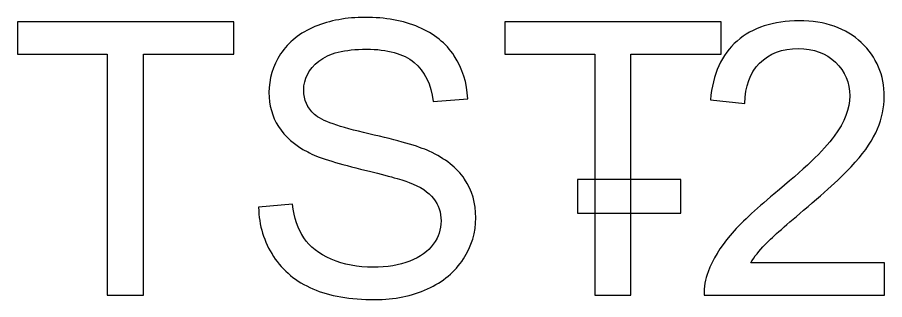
# Model space of a CAD drawing. Header units: centimetres. Extents: x -10.6 to 11.8, y -10.5 to 10.6.
# Drawn here: x -10.644 to -9.761, y -0.368 to -0.081 of the extents above; entities that cross this region are included whole.
import ezdxf

# ---------------------------------------------------------------- set-up
doc = ezdxf.new("R2010")
doc.units = ezdxf.units.CM
doc.header["$MEASUREMENT"] = 0
doc.layers.add('Livello 1', color=7, linetype='Continuous')

msp = doc.modelspace()

# ---------------------------------------------------------------- linework, layer by layer
at = {"layer": 'Livello 1', "color": 7}
for points, knots in [([(-10.55199, -0.36348), (-10.55199, -0.36348), (-10.55199, -0.11848), (-10.55199, -0.11848), (-10.55199, -0.11848), (-10.55199, -0.11848), (-10.64351, -0.11848), (-10.64351, -0.11848), (-10.64351, -0.11848), (-10.64351, -0.11848), (-10.64351, -0.08569), (-10.64351, -0.08569), (-10.64351, -0.08569), (-10.64351, -0.08569), (-10.42335, -0.08569), (-10.42335, -0.08569), (-10.42335, -0.08569), (-10.42335, -0.08569), (-10.42335, -0.11848), (-10.42335, -0.11848), (-10.42335, -0.11848), (-10.42335, -0.11848), (-10.51526, -0.11848), (-10.51526, -0.11848), (-10.51526, -0.11848), (-10.51526, -0.11848), (-10.51526, -0.36348), (-10.51526, -0.36348), (-10.51526, -0.36348), (-10.51526, -0.36348), (-10.55199, -0.36348), (-10.55199, -0.36348)], [0, 0, 0, 0, 0.125, 0.125, 0.125, 0.125, 0.25, 0.25, 0.25, 0.25, 0.375, 0.375, 0.375, 0.375, 0.5, 0.5, 0.5, 0.5, 0.625, 0.625, 0.625, 0.625, 0.75, 0.75, 0.75, 0.75, 0.875, 0.875, 0.875, 0.875, 1, 1, 1, 1]), ([(-10.39813, -0.27423), (-10.39813, -0.27423), (-10.36346, -0.27119), (-10.36346, -0.27119), (-10.36346, -0.27119), (-10.36184, -0.28509), (-10.35803, -0.29647), (-10.35201, -0.3054), (-10.35201, -0.3054), (-10.346, -0.31433), (-10.33668, -0.3215), (-10.32407, -0.327), (-10.32407, -0.327), (-10.31146, -0.3325), (-10.29723, -0.33522), (-10.28145, -0.33522), (-10.28145, -0.33522), (-10.26742, -0.33522), (-10.25506, -0.33315), (-10.24433, -0.32901), (-10.24433, -0.32901), (-10.23359, -0.3248), (-10.22557, -0.31911), (-10.22033, -0.31187), (-10.22033, -0.31187), (-10.21509, -0.30456), (-10.21244, -0.29667), (-10.21244, -0.28807), (-10.21244, -0.28807), (-10.21244, -0.27934), (-10.21496, -0.27177), (-10.22007, -0.26524), (-10.22007, -0.26524), (-10.22512, -0.2587), (-10.23346, -0.25327), (-10.24504, -0.24887), (-10.24504, -0.24887), (-10.25254, -0.24596), (-10.26897, -0.24144), (-10.29452, -0.23529), (-10.29452, -0.23529), (-10.32, -0.22915), (-10.33791, -0.22339), (-10.34813, -0.21796), (-10.34813, -0.21796), (-10.36139, -0.21104), (-10.37129, -0.20237), (-10.37782, -0.19209), (-10.37782, -0.19209), (-10.38429, -0.1818), (-10.38752, -0.17029), (-10.38752, -0.15748), (-10.38752, -0.15748), (-10.38752, -0.14351), (-10.38358, -0.13039), (-10.37562, -0.11823), (-10.37562, -0.11823), (-10.36766, -0.106), (-10.35602, -0.09675), (-10.34076, -0.09042), (-10.34076, -0.09042), (-10.32543, -0.08414), (-10.30849, -0.08097), (-10.28979, -0.08097), (-10.28979, -0.08097), (-10.26916, -0.08097), (-10.25105, -0.08427), (-10.23527, -0.09093), (-10.23527, -0.09093), (-10.21956, -0.09753), (-10.20746, -0.1073), (-10.19899, -0.12017), (-10.19899, -0.12017), (-10.19058, -0.13304), (-10.18599, -0.14765), (-10.18534, -0.16395), (-10.18534, -0.16395), (-10.18534, -0.16395), (-10.22059, -0.1666), (-10.22059, -0.1666), (-10.22059, -0.1666), (-10.22253, -0.14908), (-10.22893, -0.13575), (-10.23986, -0.12683), (-10.23986, -0.12683), (-10.25079, -0.11784), (-10.2669, -0.11338), (-10.28824, -0.11338), (-10.28824, -0.11338), (-10.31049, -0.11338), (-10.32666, -0.11745), (-10.33688, -0.1256), (-10.33688, -0.1256), (-10.34703, -0.13375), (-10.35214, -0.14358), (-10.35214, -0.15503), (-10.35214, -0.15503), (-10.35214, -0.16505), (-10.34852, -0.17327), (-10.34134, -0.17967), (-10.34134, -0.17967), (-10.33423, -0.18614), (-10.31579, -0.19273), (-10.28591, -0.19946), (-10.28591, -0.19946), (-10.25603, -0.20625), (-10.23553, -0.21214), (-10.22441, -0.21718), (-10.22441, -0.21718), (-10.20824, -0.22468), (-10.19627, -0.23413), (-10.18857, -0.24551), (-10.18857, -0.24551), (-10.18088, -0.25696), (-10.17706, -0.27015), (-10.17706, -0.28503), (-10.17706, -0.28503), (-10.17706, -0.29984), (-10.18127, -0.31374), (-10.18974, -0.32681), (-10.18974, -0.32681), (-10.19821, -0.33987), (-10.21037, -0.35003), (-10.22622, -0.35734), (-10.22622, -0.35734), (-10.24206, -0.36458), (-10.25991, -0.3682), (-10.2797, -0.3682), (-10.2797, -0.3682), (-10.30486, -0.3682), (-10.32595, -0.36458), (-10.34289, -0.35721), (-10.34289, -0.35721), (-10.3599, -0.3499), (-10.37323, -0.3389), (-10.38293, -0.32416), (-10.38293, -0.32416), (-10.39257, -0.30947), (-10.39767, -0.29279), (-10.39813, -0.27423)], [0, 0, 0, 0, 0.028571, 0.028571, 0.028571, 0.028571, 0.057143, 0.057143, 0.057143, 0.057143, 0.085714, 0.085714, 0.085714, 0.085714, 0.114286, 0.114286, 0.114286, 0.114286, 0.142857, 0.142857, 0.142857, 0.142857, 0.171429, 0.171429, 0.171429, 0.171429, 0.2, 0.2, 0.2, 0.2, 0.228571, 0.228571, 0.228571, 0.228571, 0.257143, 0.257143, 0.257143, 0.257143, 0.285714, 0.285714, 0.285714, 0.285714, 0.314286, 0.314286, 0.314286, 0.314286, 0.342857, 0.342857, 0.342857, 0.342857, 0.371429, 0.371429, 0.371429, 0.371429, 0.4, 0.4, 0.4, 0.4, 0.428571, 0.428571, 0.428571, 0.428571, 0.457143, 0.457143, 0.457143, 0.457143, 0.485714, 0.485714, 0.485714, 0.485714, 0.514286, 0.514286, 0.514286, 0.514286, 0.542857, 0.542857, 0.542857, 0.542857, 0.571429, 0.571429, 0.571429, 0.571429, 0.6, 0.6, 0.6, 0.6, 0.628571, 0.628571, 0.628571, 0.628571, 0.657143, 0.657143, 0.657143, 0.657143, 0.685714, 0.685714, 0.685714, 0.685714, 0.714286, 0.714286, 0.714286, 0.714286, 0.742857, 0.742857, 0.742857, 0.742857, 0.771429, 0.771429, 0.771429, 0.771429, 0.8, 0.8, 0.8, 0.8, 0.828571, 0.828571, 0.828571, 0.828571, 0.857143, 0.857143, 0.857143, 0.857143, 0.885714, 0.885714, 0.885714, 0.885714, 0.914286, 0.914286, 0.914286, 0.914286, 0.942857, 0.942857, 0.942857, 0.942857, 0.971429, 0.971429, 0.971429, 0.971429, 1, 1, 1, 1]), ([(-10.05611, -0.36348), (-10.05611, -0.36348), (-10.05611, -0.11848), (-10.05611, -0.11848), (-10.05611, -0.11848), (-10.05611, -0.11848), (-10.14763, -0.11848), (-10.14763, -0.11848), (-10.14763, -0.11848), (-10.14763, -0.11848), (-10.14763, -0.08569), (-10.14763, -0.08569), (-10.14763, -0.08569), (-10.14763, -0.08569), (-9.92747, -0.08569), (-9.92747, -0.08569), (-9.92747, -0.08569), (-9.92747, -0.08569), (-9.92747, -0.11848), (-9.92747, -0.11848), (-9.92747, -0.11848), (-9.92747, -0.11848), (-10.01938, -0.11848), (-10.01938, -0.11848), (-10.01938, -0.11848), (-10.01938, -0.11848), (-10.01938, -0.36348), (-10.01938, -0.36348), (-10.01938, -0.36348), (-10.01938, -0.36348), (-10.05611, -0.36348), (-10.05611, -0.36348)], [0, 0, 0, 0, 0.125, 0.125, 0.125, 0.125, 0.25, 0.25, 0.25, 0.25, 0.375, 0.375, 0.375, 0.375, 0.5, 0.5, 0.5, 0.5, 0.625, 0.625, 0.625, 0.625, 0.75, 0.75, 0.75, 0.75, 0.875, 0.875, 0.875, 0.875, 1, 1, 1, 1]), ([(-9.76114, -0.33069), (-9.76114, -0.33069), (-9.76114, -0.36348), (-9.76114, -0.36348), (-9.76114, -0.36348), (-9.76114, -0.36348), (-9.94476, -0.36348), (-9.94476, -0.36348), (-9.94476, -0.36348), (-9.94502, -0.35527), (-9.94372, -0.34738), (-9.94081, -0.33981), (-9.94081, -0.33981), (-9.93616, -0.32726), (-9.92865, -0.31497), (-9.91837, -0.30281), (-9.91837, -0.30281), (-9.90802, -0.29072), (-9.89315, -0.27668), (-9.87374, -0.26077), (-9.87374, -0.26077), (-9.84354, -0.236), (-9.8231, -0.21641), (-9.8125, -0.20192), (-9.8125, -0.20192), (-9.80189, -0.18749), (-9.79658, -0.17378), (-9.79658, -0.16091), (-9.79658, -0.16091), (-9.79658, -0.1474), (-9.80144, -0.13601), (-9.81107, -0.1267), (-9.81107, -0.1267), (-9.82077, -0.11745), (-9.83339, -0.11279), (-9.84891, -0.11279), (-9.84891, -0.11279), (-9.86534, -0.11279), (-9.87847, -0.11771), (-9.8883, -0.1276), (-9.8883, -0.1276), (-9.89819, -0.13744), (-9.90317, -0.15108), (-9.9033, -0.16848), (-9.9033, -0.16848), (-9.9033, -0.16848), (-9.93836, -0.16492), (-9.93836, -0.16492), (-9.93836, -0.16492), (-9.93596, -0.13873), (-9.92691, -0.11881), (-9.91126, -0.1051), (-9.91126, -0.1051), (-9.8956, -0.09139), (-9.87452, -0.08453), (-9.84813, -0.08453), (-9.84813, -0.08453), (-9.82149, -0.08453), (-9.8004, -0.09197), (-9.78488, -0.10671), (-9.78488, -0.10671), (-9.76929, -0.12152), (-9.76153, -0.13983), (-9.76153, -0.16169), (-9.76153, -0.16169), (-9.76153, -0.17281), (-9.76379, -0.18374), (-9.76839, -0.19448), (-9.76839, -0.19448), (-9.77291, -0.20522), (-9.78048, -0.21653), (-9.79102, -0.22837), (-9.79102, -0.22837), (-9.80156, -0.24027), (-9.81909, -0.25657), (-9.8436, -0.27727), (-9.8436, -0.27727), (-9.86404, -0.29447), (-9.87717, -0.30611), (-9.88299, -0.31226), (-9.88299, -0.31226), (-9.88881, -0.31834), (-9.8936, -0.32448), (-9.89742, -0.33069), (-9.89742, -0.33069), (-9.89742, -0.33069), (-9.76114, -0.33069), (-9.76114, -0.33069)], [0, 0, 0, 0, 0.045455, 0.045455, 0.045455, 0.045455, 0.090909, 0.090909, 0.090909, 0.090909, 0.136364, 0.136364, 0.136364, 0.136364, 0.181818, 0.181818, 0.181818, 0.181818, 0.227273, 0.227273, 0.227273, 0.227273, 0.272727, 0.272727, 0.272727, 0.272727, 0.318182, 0.318182, 0.318182, 0.318182, 0.363636, 0.363636, 0.363636, 0.363636, 0.409091, 0.409091, 0.409091, 0.409091, 0.454545, 0.454545, 0.454545, 0.454545, 0.5, 0.5, 0.5, 0.5, 0.545455, 0.545455, 0.545455, 0.545455, 0.590909, 0.590909, 0.590909, 0.590909, 0.636364, 0.636364, 0.636364, 0.636364, 0.681818, 0.681818, 0.681818, 0.681818, 0.727273, 0.727273, 0.727273, 0.727273, 0.772727, 0.772727, 0.772727, 0.772727, 0.818182, 0.818182, 0.818182, 0.818182, 0.863636, 0.863636, 0.863636, 0.863636, 0.909091, 0.909091, 0.909091, 0.909091, 0.954545, 0.954545, 0.954545, 0.954545, 1, 1, 1, 1]), ([(-10.07346, -0.28011), (-10.07346, -0.28011), (-10.07346, -0.24583), (-10.07346, -0.24583), (-10.07346, -0.24583), (-10.07346, -0.24583), (-9.96862, -0.24583), (-9.96862, -0.24583), (-9.96862, -0.24583), (-9.96862, -0.24583), (-9.96862, -0.28011), (-9.96862, -0.28011), (-9.96862, -0.28011), (-9.96862, -0.28011), (-10.07346, -0.28011), (-10.07346, -0.28011)], [0, 0, 0, 0, 0.25, 0.25, 0.25, 0.25, 0.5, 0.5, 0.5, 0.5, 0.75, 0.75, 0.75, 0.75, 1, 1, 1, 1])]:
    msp.add_open_spline(points, degree=3, knots=knots, dxfattribs=at)
at = {"layer": 'Livello 1', "color": 250, "lineweight": 9}
for points, knots in [([(-10.55199, -0.36348), (-10.55199, -0.36348), (-10.55199, -0.11848), (-10.55199, -0.11848), (-10.55199, -0.11848), (-10.55199, -0.11848), (-10.64351, -0.11848), (-10.64351, -0.11848), (-10.64351, -0.11848), (-10.64351, -0.11848), (-10.64351, -0.08569), (-10.64351, -0.08569), (-10.64351, -0.08569), (-10.64351, -0.08569), (-10.42335, -0.08569), (-10.42335, -0.08569), (-10.42335, -0.08569), (-10.42335, -0.08569), (-10.42335, -0.11848), (-10.42335, -0.11848), (-10.42335, -0.11848), (-10.42335, -0.11848), (-10.51526, -0.11848), (-10.51526, -0.11848), (-10.51526, -0.11848), (-10.51526, -0.11848), (-10.51526, -0.36348), (-10.51526, -0.36348), (-10.51526, -0.36348), (-10.51526, -0.36348), (-10.55199, -0.36348), (-10.55199, -0.36348)], [0, 0, 0, 0, 0.125, 0.125, 0.125, 0.125, 0.25, 0.25, 0.25, 0.25, 0.375, 0.375, 0.375, 0.375, 0.5, 0.5, 0.5, 0.5, 0.625, 0.625, 0.625, 0.625, 0.75, 0.75, 0.75, 0.75, 0.875, 0.875, 0.875, 0.875, 1, 1, 1, 1]), ([(-10.55199, -0.36348), (-10.55199, -0.36348), (-10.55199, -0.11848), (-10.55199, -0.11848), (-10.55199, -0.11848), (-10.55199, -0.11848), (-10.64351, -0.11848), (-10.64351, -0.11848), (-10.64351, -0.11848), (-10.64351, -0.11848), (-10.64351, -0.08569), (-10.64351, -0.08569), (-10.64351, -0.08569), (-10.64351, -0.08569), (-10.42335, -0.08569), (-10.42335, -0.08569), (-10.42335, -0.08569), (-10.42335, -0.08569), (-10.42335, -0.11848), (-10.42335, -0.11848), (-10.42335, -0.11848), (-10.42335, -0.11848), (-10.51526, -0.11848), (-10.51526, -0.11848), (-10.51526, -0.11848), (-10.51526, -0.11848), (-10.51526, -0.36348), (-10.51526, -0.36348), (-10.51526, -0.36348), (-10.51526, -0.36348), (-10.55199, -0.36348), (-10.55199, -0.36348)], [0, 0, 0, 0, 0.125, 0.125, 0.125, 0.125, 0.25, 0.25, 0.25, 0.25, 0.375, 0.375, 0.375, 0.375, 0.5, 0.5, 0.5, 0.5, 0.625, 0.625, 0.625, 0.625, 0.75, 0.75, 0.75, 0.75, 0.875, 0.875, 0.875, 0.875, 1, 1, 1, 1]), ([(-10.39813, -0.27423), (-10.39813, -0.27423), (-10.36346, -0.27119), (-10.36346, -0.27119), (-10.36346, -0.27119), (-10.36184, -0.28509), (-10.35803, -0.29647), (-10.35201, -0.3054), (-10.35201, -0.3054), (-10.346, -0.31433), (-10.33668, -0.3215), (-10.32407, -0.327), (-10.32407, -0.327), (-10.31146, -0.3325), (-10.29723, -0.33522), (-10.28145, -0.33522), (-10.28145, -0.33522), (-10.26742, -0.33522), (-10.25506, -0.33315), (-10.24433, -0.32901), (-10.24433, -0.32901), (-10.23359, -0.3248), (-10.22557, -0.31911), (-10.22033, -0.31187), (-10.22033, -0.31187), (-10.21509, -0.30456), (-10.21244, -0.29667), (-10.21244, -0.28807), (-10.21244, -0.28807), (-10.21244, -0.27934), (-10.21496, -0.27177), (-10.22007, -0.26524), (-10.22007, -0.26524), (-10.22512, -0.2587), (-10.23346, -0.25327), (-10.24504, -0.24887), (-10.24504, -0.24887), (-10.25254, -0.24596), (-10.26897, -0.24144), (-10.29452, -0.23529), (-10.29452, -0.23529), (-10.32, -0.22915), (-10.33791, -0.22339), (-10.34813, -0.21796), (-10.34813, -0.21796), (-10.36139, -0.21104), (-10.37129, -0.20237), (-10.37782, -0.19209), (-10.37782, -0.19209), (-10.38429, -0.1818), (-10.38752, -0.17029), (-10.38752, -0.15748), (-10.38752, -0.15748), (-10.38752, -0.14351), (-10.38358, -0.13039), (-10.37562, -0.11823), (-10.37562, -0.11823), (-10.36766, -0.106), (-10.35602, -0.09675), (-10.34076, -0.09042), (-10.34076, -0.09042), (-10.32543, -0.08414), (-10.30849, -0.08097), (-10.28979, -0.08097), (-10.28979, -0.08097), (-10.26916, -0.08097), (-10.25105, -0.08427), (-10.23527, -0.09093), (-10.23527, -0.09093), (-10.21956, -0.09753), (-10.20746, -0.1073), (-10.19899, -0.12017), (-10.19899, -0.12017), (-10.19058, -0.13304), (-10.18599, -0.14765), (-10.18534, -0.16395), (-10.18534, -0.16395), (-10.18534, -0.16395), (-10.22059, -0.1666), (-10.22059, -0.1666), (-10.22059, -0.1666), (-10.22253, -0.14908), (-10.22893, -0.13575), (-10.23986, -0.12683), (-10.23986, -0.12683), (-10.25079, -0.11784), (-10.2669, -0.11338), (-10.28824, -0.11338), (-10.28824, -0.11338), (-10.31049, -0.11338), (-10.32666, -0.11745), (-10.33688, -0.1256), (-10.33688, -0.1256), (-10.34703, -0.13375), (-10.35214, -0.14358), (-10.35214, -0.15503), (-10.35214, -0.15503), (-10.35214, -0.16505), (-10.34852, -0.17327), (-10.34134, -0.17967), (-10.34134, -0.17967), (-10.33423, -0.18614), (-10.31579, -0.19273), (-10.28591, -0.19946), (-10.28591, -0.19946), (-10.25603, -0.20625), (-10.23553, -0.21214), (-10.22441, -0.21718), (-10.22441, -0.21718), (-10.20824, -0.22468), (-10.19627, -0.23413), (-10.18857, -0.24551), (-10.18857, -0.24551), (-10.18088, -0.25696), (-10.17706, -0.27015), (-10.17706, -0.28503), (-10.17706, -0.28503), (-10.17706, -0.29984), (-10.18127, -0.31374), (-10.18974, -0.32681), (-10.18974, -0.32681), (-10.19821, -0.33987), (-10.21037, -0.35003), (-10.22622, -0.35734), (-10.22622, -0.35734), (-10.24206, -0.36458), (-10.25991, -0.3682), (-10.2797, -0.3682), (-10.2797, -0.3682), (-10.30486, -0.3682), (-10.32595, -0.36458), (-10.34289, -0.35721), (-10.34289, -0.35721), (-10.3599, -0.3499), (-10.37323, -0.3389), (-10.38293, -0.32416), (-10.38293, -0.32416), (-10.39257, -0.30947), (-10.39767, -0.29279), (-10.39813, -0.27423)], [0, 0, 0, 0, 0.028571, 0.028571, 0.028571, 0.028571, 0.057143, 0.057143, 0.057143, 0.057143, 0.085714, 0.085714, 0.085714, 0.085714, 0.114286, 0.114286, 0.114286, 0.114286, 0.142857, 0.142857, 0.142857, 0.142857, 0.171429, 0.171429, 0.171429, 0.171429, 0.2, 0.2, 0.2, 0.2, 0.228571, 0.228571, 0.228571, 0.228571, 0.257143, 0.257143, 0.257143, 0.257143, 0.285714, 0.285714, 0.285714, 0.285714, 0.314286, 0.314286, 0.314286, 0.314286, 0.342857, 0.342857, 0.342857, 0.342857, 0.371429, 0.371429, 0.371429, 0.371429, 0.4, 0.4, 0.4, 0.4, 0.428571, 0.428571, 0.428571, 0.428571, 0.457143, 0.457143, 0.457143, 0.457143, 0.485714, 0.485714, 0.485714, 0.485714, 0.514286, 0.514286, 0.514286, 0.514286, 0.542857, 0.542857, 0.542857, 0.542857, 0.571429, 0.571429, 0.571429, 0.571429, 0.6, 0.6, 0.6, 0.6, 0.628571, 0.628571, 0.628571, 0.628571, 0.657143, 0.657143, 0.657143, 0.657143, 0.685714, 0.685714, 0.685714, 0.685714, 0.714286, 0.714286, 0.714286, 0.714286, 0.742857, 0.742857, 0.742857, 0.742857, 0.771429, 0.771429, 0.771429, 0.771429, 0.8, 0.8, 0.8, 0.8, 0.828571, 0.828571, 0.828571, 0.828571, 0.857143, 0.857143, 0.857143, 0.857143, 0.885714, 0.885714, 0.885714, 0.885714, 0.914286, 0.914286, 0.914286, 0.914286, 0.942857, 0.942857, 0.942857, 0.942857, 0.971429, 0.971429, 0.971429, 0.971429, 1, 1, 1, 1]), ([(-10.39813, -0.27423), (-10.39813, -0.27423), (-10.36346, -0.27119), (-10.36346, -0.27119), (-10.36346, -0.27119), (-10.36184, -0.28509), (-10.35803, -0.29647), (-10.35201, -0.3054), (-10.35201, -0.3054), (-10.346, -0.31433), (-10.33668, -0.3215), (-10.32407, -0.327), (-10.32407, -0.327), (-10.31146, -0.3325), (-10.29723, -0.33522), (-10.28145, -0.33522), (-10.28145, -0.33522), (-10.26742, -0.33522), (-10.25506, -0.33315), (-10.24433, -0.32901), (-10.24433, -0.32901), (-10.23359, -0.3248), (-10.22557, -0.31911), (-10.22033, -0.31187), (-10.22033, -0.31187), (-10.21509, -0.30456), (-10.21244, -0.29667), (-10.21244, -0.28807), (-10.21244, -0.28807), (-10.21244, -0.27934), (-10.21496, -0.27177), (-10.22007, -0.26524), (-10.22007, -0.26524), (-10.22512, -0.2587), (-10.23346, -0.25327), (-10.24504, -0.24887), (-10.24504, -0.24887), (-10.25254, -0.24596), (-10.26897, -0.24144), (-10.29452, -0.23529), (-10.29452, -0.23529), (-10.32, -0.22915), (-10.33791, -0.22339), (-10.34813, -0.21796), (-10.34813, -0.21796), (-10.36139, -0.21104), (-10.37129, -0.20237), (-10.37782, -0.19209), (-10.37782, -0.19209), (-10.38429, -0.1818), (-10.38752, -0.17029), (-10.38752, -0.15748), (-10.38752, -0.15748), (-10.38752, -0.14351), (-10.38358, -0.13039), (-10.37562, -0.11823), (-10.37562, -0.11823), (-10.36766, -0.106), (-10.35602, -0.09675), (-10.34076, -0.09042), (-10.34076, -0.09042), (-10.32543, -0.08414), (-10.30849, -0.08097), (-10.28979, -0.08097), (-10.28979, -0.08097), (-10.26916, -0.08097), (-10.25105, -0.08427), (-10.23527, -0.09093), (-10.23527, -0.09093), (-10.21956, -0.09753), (-10.20746, -0.1073), (-10.19899, -0.12017), (-10.19899, -0.12017), (-10.19058, -0.13304), (-10.18599, -0.14765), (-10.18534, -0.16395), (-10.18534, -0.16395), (-10.18534, -0.16395), (-10.22059, -0.1666), (-10.22059, -0.1666), (-10.22059, -0.1666), (-10.22253, -0.14908), (-10.22893, -0.13575), (-10.23986, -0.12683), (-10.23986, -0.12683), (-10.25079, -0.11784), (-10.2669, -0.11338), (-10.28824, -0.11338), (-10.28824, -0.11338), (-10.31049, -0.11338), (-10.32666, -0.11745), (-10.33688, -0.1256), (-10.33688, -0.1256), (-10.34703, -0.13375), (-10.35214, -0.14358), (-10.35214, -0.15503), (-10.35214, -0.15503), (-10.35214, -0.16505), (-10.34852, -0.17327), (-10.34134, -0.17967), (-10.34134, -0.17967), (-10.33423, -0.18614), (-10.31579, -0.19273), (-10.28591, -0.19946), (-10.28591, -0.19946), (-10.25603, -0.20625), (-10.23553, -0.21214), (-10.22441, -0.21718), (-10.22441, -0.21718), (-10.20824, -0.22468), (-10.19627, -0.23413), (-10.18857, -0.24551), (-10.18857, -0.24551), (-10.18088, -0.25696), (-10.17706, -0.27015), (-10.17706, -0.28503), (-10.17706, -0.28503), (-10.17706, -0.29984), (-10.18127, -0.31374), (-10.18974, -0.32681), (-10.18974, -0.32681), (-10.19821, -0.33987), (-10.21037, -0.35003), (-10.22622, -0.35734), (-10.22622, -0.35734), (-10.24206, -0.36458), (-10.25991, -0.3682), (-10.2797, -0.3682), (-10.2797, -0.3682), (-10.30486, -0.3682), (-10.32595, -0.36458), (-10.34289, -0.35721), (-10.34289, -0.35721), (-10.3599, -0.3499), (-10.37323, -0.3389), (-10.38293, -0.32416), (-10.38293, -0.32416), (-10.39257, -0.30947), (-10.39767, -0.29279), (-10.39813, -0.27423)], [0, 0, 0, 0, 0.028571, 0.028571, 0.028571, 0.028571, 0.057143, 0.057143, 0.057143, 0.057143, 0.085714, 0.085714, 0.085714, 0.085714, 0.114286, 0.114286, 0.114286, 0.114286, 0.142857, 0.142857, 0.142857, 0.142857, 0.171429, 0.171429, 0.171429, 0.171429, 0.2, 0.2, 0.2, 0.2, 0.228571, 0.228571, 0.228571, 0.228571, 0.257143, 0.257143, 0.257143, 0.257143, 0.285714, 0.285714, 0.285714, 0.285714, 0.314286, 0.314286, 0.314286, 0.314286, 0.342857, 0.342857, 0.342857, 0.342857, 0.371429, 0.371429, 0.371429, 0.371429, 0.4, 0.4, 0.4, 0.4, 0.428571, 0.428571, 0.428571, 0.428571, 0.457143, 0.457143, 0.457143, 0.457143, 0.485714, 0.485714, 0.485714, 0.485714, 0.514286, 0.514286, 0.514286, 0.514286, 0.542857, 0.542857, 0.542857, 0.542857, 0.571429, 0.571429, 0.571429, 0.571429, 0.6, 0.6, 0.6, 0.6, 0.628571, 0.628571, 0.628571, 0.628571, 0.657143, 0.657143, 0.657143, 0.657143, 0.685714, 0.685714, 0.685714, 0.685714, 0.714286, 0.714286, 0.714286, 0.714286, 0.742857, 0.742857, 0.742857, 0.742857, 0.771429, 0.771429, 0.771429, 0.771429, 0.8, 0.8, 0.8, 0.8, 0.828571, 0.828571, 0.828571, 0.828571, 0.857143, 0.857143, 0.857143, 0.857143, 0.885714, 0.885714, 0.885714, 0.885714, 0.914286, 0.914286, 0.914286, 0.914286, 0.942857, 0.942857, 0.942857, 0.942857, 0.971429, 0.971429, 0.971429, 0.971429, 1, 1, 1, 1]), ([(-10.05611, -0.36348), (-10.05611, -0.36348), (-10.05611, -0.11848), (-10.05611, -0.11848), (-10.05611, -0.11848), (-10.05611, -0.11848), (-10.14763, -0.11848), (-10.14763, -0.11848), (-10.14763, -0.11848), (-10.14763, -0.11848), (-10.14763, -0.08569), (-10.14763, -0.08569), (-10.14763, -0.08569), (-10.14763, -0.08569), (-9.92747, -0.08569), (-9.92747, -0.08569), (-9.92747, -0.08569), (-9.92747, -0.08569), (-9.92747, -0.11848), (-9.92747, -0.11848), (-9.92747, -0.11848), (-9.92747, -0.11848), (-10.01938, -0.11848), (-10.01938, -0.11848), (-10.01938, -0.11848), (-10.01938, -0.11848), (-10.01938, -0.36348), (-10.01938, -0.36348), (-10.01938, -0.36348), (-10.01938, -0.36348), (-10.05611, -0.36348), (-10.05611, -0.36348)], [0, 0, 0, 0, 0.125, 0.125, 0.125, 0.125, 0.25, 0.25, 0.25, 0.25, 0.375, 0.375, 0.375, 0.375, 0.5, 0.5, 0.5, 0.5, 0.625, 0.625, 0.625, 0.625, 0.75, 0.75, 0.75, 0.75, 0.875, 0.875, 0.875, 0.875, 1, 1, 1, 1]), ([(-10.05611, -0.36348), (-10.05611, -0.36348), (-10.05611, -0.11848), (-10.05611, -0.11848), (-10.05611, -0.11848), (-10.05611, -0.11848), (-10.14763, -0.11848), (-10.14763, -0.11848), (-10.14763, -0.11848), (-10.14763, -0.11848), (-10.14763, -0.08569), (-10.14763, -0.08569), (-10.14763, -0.08569), (-10.14763, -0.08569), (-9.92747, -0.08569), (-9.92747, -0.08569), (-9.92747, -0.08569), (-9.92747, -0.08569), (-9.92747, -0.11848), (-9.92747, -0.11848), (-9.92747, -0.11848), (-9.92747, -0.11848), (-10.01938, -0.11848), (-10.01938, -0.11848), (-10.01938, -0.11848), (-10.01938, -0.11848), (-10.01938, -0.36348), (-10.01938, -0.36348), (-10.01938, -0.36348), (-10.01938, -0.36348), (-10.05611, -0.36348), (-10.05611, -0.36348)], [0, 0, 0, 0, 0.125, 0.125, 0.125, 0.125, 0.25, 0.25, 0.25, 0.25, 0.375, 0.375, 0.375, 0.375, 0.5, 0.5, 0.5, 0.5, 0.625, 0.625, 0.625, 0.625, 0.75, 0.75, 0.75, 0.75, 0.875, 0.875, 0.875, 0.875, 1, 1, 1, 1]), ([(-9.76114, -0.33069), (-9.76114, -0.33069), (-9.76114, -0.36348), (-9.76114, -0.36348), (-9.76114, -0.36348), (-9.76114, -0.36348), (-9.94476, -0.36348), (-9.94476, -0.36348), (-9.94476, -0.36348), (-9.94502, -0.35527), (-9.94372, -0.34738), (-9.94081, -0.33981), (-9.94081, -0.33981), (-9.93616, -0.32726), (-9.92865, -0.31497), (-9.91837, -0.30281), (-9.91837, -0.30281), (-9.90802, -0.29072), (-9.89315, -0.27668), (-9.87374, -0.26077), (-9.87374, -0.26077), (-9.84354, -0.236), (-9.8231, -0.21641), (-9.8125, -0.20192), (-9.8125, -0.20192), (-9.80189, -0.18749), (-9.79658, -0.17378), (-9.79658, -0.16091), (-9.79658, -0.16091), (-9.79658, -0.1474), (-9.80144, -0.13601), (-9.81107, -0.1267), (-9.81107, -0.1267), (-9.82077, -0.11745), (-9.83339, -0.11279), (-9.84891, -0.11279), (-9.84891, -0.11279), (-9.86534, -0.11279), (-9.87847, -0.11771), (-9.8883, -0.1276), (-9.8883, -0.1276), (-9.89819, -0.13744), (-9.90317, -0.15108), (-9.9033, -0.16848), (-9.9033, -0.16848), (-9.9033, -0.16848), (-9.93836, -0.16492), (-9.93836, -0.16492), (-9.93836, -0.16492), (-9.93596, -0.13873), (-9.92691, -0.11881), (-9.91126, -0.1051), (-9.91126, -0.1051), (-9.8956, -0.09139), (-9.87452, -0.08453), (-9.84813, -0.08453), (-9.84813, -0.08453), (-9.82149, -0.08453), (-9.8004, -0.09197), (-9.78488, -0.10671), (-9.78488, -0.10671), (-9.76929, -0.12152), (-9.76153, -0.13983), (-9.76153, -0.16169), (-9.76153, -0.16169), (-9.76153, -0.17281), (-9.76379, -0.18374), (-9.76839, -0.19448), (-9.76839, -0.19448), (-9.77291, -0.20522), (-9.78048, -0.21653), (-9.79102, -0.22837), (-9.79102, -0.22837), (-9.80156, -0.24027), (-9.81909, -0.25657), (-9.8436, -0.27727), (-9.8436, -0.27727), (-9.86404, -0.29447), (-9.87717, -0.30611), (-9.88299, -0.31226), (-9.88299, -0.31226), (-9.88881, -0.31834), (-9.8936, -0.32448), (-9.89742, -0.33069), (-9.89742, -0.33069), (-9.89742, -0.33069), (-9.76114, -0.33069), (-9.76114, -0.33069)], [0, 0, 0, 0, 0.045455, 0.045455, 0.045455, 0.045455, 0.090909, 0.090909, 0.090909, 0.090909, 0.136364, 0.136364, 0.136364, 0.136364, 0.181818, 0.181818, 0.181818, 0.181818, 0.227273, 0.227273, 0.227273, 0.227273, 0.272727, 0.272727, 0.272727, 0.272727, 0.318182, 0.318182, 0.318182, 0.318182, 0.363636, 0.363636, 0.363636, 0.363636, 0.409091, 0.409091, 0.409091, 0.409091, 0.454545, 0.454545, 0.454545, 0.454545, 0.5, 0.5, 0.5, 0.5, 0.545455, 0.545455, 0.545455, 0.545455, 0.590909, 0.590909, 0.590909, 0.590909, 0.636364, 0.636364, 0.636364, 0.636364, 0.681818, 0.681818, 0.681818, 0.681818, 0.727273, 0.727273, 0.727273, 0.727273, 0.772727, 0.772727, 0.772727, 0.772727, 0.818182, 0.818182, 0.818182, 0.818182, 0.863636, 0.863636, 0.863636, 0.863636, 0.909091, 0.909091, 0.909091, 0.909091, 0.954545, 0.954545, 0.954545, 0.954545, 1, 1, 1, 1]), ([(-9.76114, -0.33069), (-9.76114, -0.33069), (-9.76114, -0.36348), (-9.76114, -0.36348), (-9.76114, -0.36348), (-9.76114, -0.36348), (-9.94476, -0.36348), (-9.94476, -0.36348), (-9.94476, -0.36348), (-9.94502, -0.35527), (-9.94372, -0.34738), (-9.94081, -0.33981), (-9.94081, -0.33981), (-9.93616, -0.32726), (-9.92865, -0.31497), (-9.91837, -0.30281), (-9.91837, -0.30281), (-9.90802, -0.29072), (-9.89315, -0.27668), (-9.87374, -0.26077), (-9.87374, -0.26077), (-9.84354, -0.236), (-9.8231, -0.21641), (-9.8125, -0.20192), (-9.8125, -0.20192), (-9.80189, -0.18749), (-9.79658, -0.17378), (-9.79658, -0.16091), (-9.79658, -0.16091), (-9.79658, -0.1474), (-9.80144, -0.13601), (-9.81107, -0.1267), (-9.81107, -0.1267), (-9.82077, -0.11745), (-9.83339, -0.11279), (-9.84891, -0.11279), (-9.84891, -0.11279), (-9.86534, -0.11279), (-9.87847, -0.11771), (-9.8883, -0.1276), (-9.8883, -0.1276), (-9.89819, -0.13744), (-9.90317, -0.15108), (-9.9033, -0.16848), (-9.9033, -0.16848), (-9.9033, -0.16848), (-9.93836, -0.16492), (-9.93836, -0.16492), (-9.93836, -0.16492), (-9.93596, -0.13873), (-9.92691, -0.11881), (-9.91126, -0.1051), (-9.91126, -0.1051), (-9.8956, -0.09139), (-9.87452, -0.08453), (-9.84813, -0.08453), (-9.84813, -0.08453), (-9.82149, -0.08453), (-9.8004, -0.09197), (-9.78488, -0.10671), (-9.78488, -0.10671), (-9.76929, -0.12152), (-9.76153, -0.13983), (-9.76153, -0.16169), (-9.76153, -0.16169), (-9.76153, -0.17281), (-9.76379, -0.18374), (-9.76839, -0.19448), (-9.76839, -0.19448), (-9.77291, -0.20522), (-9.78048, -0.21653), (-9.79102, -0.22837), (-9.79102, -0.22837), (-9.80156, -0.24027), (-9.81909, -0.25657), (-9.8436, -0.27727), (-9.8436, -0.27727), (-9.86404, -0.29447), (-9.87717, -0.30611), (-9.88299, -0.31226), (-9.88299, -0.31226), (-9.88881, -0.31834), (-9.8936, -0.32448), (-9.89742, -0.33069), (-9.89742, -0.33069), (-9.89742, -0.33069), (-9.76114, -0.33069), (-9.76114, -0.33069)], [0, 0, 0, 0, 0.045455, 0.045455, 0.045455, 0.045455, 0.090909, 0.090909, 0.090909, 0.090909, 0.136364, 0.136364, 0.136364, 0.136364, 0.181818, 0.181818, 0.181818, 0.181818, 0.227273, 0.227273, 0.227273, 0.227273, 0.272727, 0.272727, 0.272727, 0.272727, 0.318182, 0.318182, 0.318182, 0.318182, 0.363636, 0.363636, 0.363636, 0.363636, 0.409091, 0.409091, 0.409091, 0.409091, 0.454545, 0.454545, 0.454545, 0.454545, 0.5, 0.5, 0.5, 0.5, 0.545455, 0.545455, 0.545455, 0.545455, 0.590909, 0.590909, 0.590909, 0.590909, 0.636364, 0.636364, 0.636364, 0.636364, 0.681818, 0.681818, 0.681818, 0.681818, 0.727273, 0.727273, 0.727273, 0.727273, 0.772727, 0.772727, 0.772727, 0.772727, 0.818182, 0.818182, 0.818182, 0.818182, 0.863636, 0.863636, 0.863636, 0.863636, 0.909091, 0.909091, 0.909091, 0.909091, 0.954545, 0.954545, 0.954545, 0.954545, 1, 1, 1, 1]), ([(-10.07346, -0.28011), (-10.07346, -0.28011), (-10.07346, -0.24583), (-10.07346, -0.24583), (-10.07346, -0.24583), (-10.07346, -0.24583), (-9.96862, -0.24583), (-9.96862, -0.24583), (-9.96862, -0.24583), (-9.96862, -0.24583), (-9.96862, -0.28011), (-9.96862, -0.28011), (-9.96862, -0.28011), (-9.96862, -0.28011), (-10.07346, -0.28011), (-10.07346, -0.28011)], [0, 0, 0, 0, 0.25, 0.25, 0.25, 0.25, 0.5, 0.5, 0.5, 0.5, 0.75, 0.75, 0.75, 0.75, 1, 1, 1, 1]), ([(-10.07346, -0.28011), (-10.07346, -0.28011), (-10.07346, -0.24583), (-10.07346, -0.24583), (-10.07346, -0.24583), (-10.07346, -0.24583), (-9.96862, -0.24583), (-9.96862, -0.24583), (-9.96862, -0.24583), (-9.96862, -0.24583), (-9.96862, -0.28011), (-9.96862, -0.28011), (-9.96862, -0.28011), (-9.96862, -0.28011), (-10.07346, -0.28011), (-10.07346, -0.28011)], [0, 0, 0, 0, 0.25, 0.25, 0.25, 0.25, 0.5, 0.5, 0.5, 0.5, 0.75, 0.75, 0.75, 0.75, 1, 1, 1, 1])]:
    msp.add_open_spline(points, degree=3, knots=knots, dxfattribs=at)

doc.saveas('drawing.dxf')
